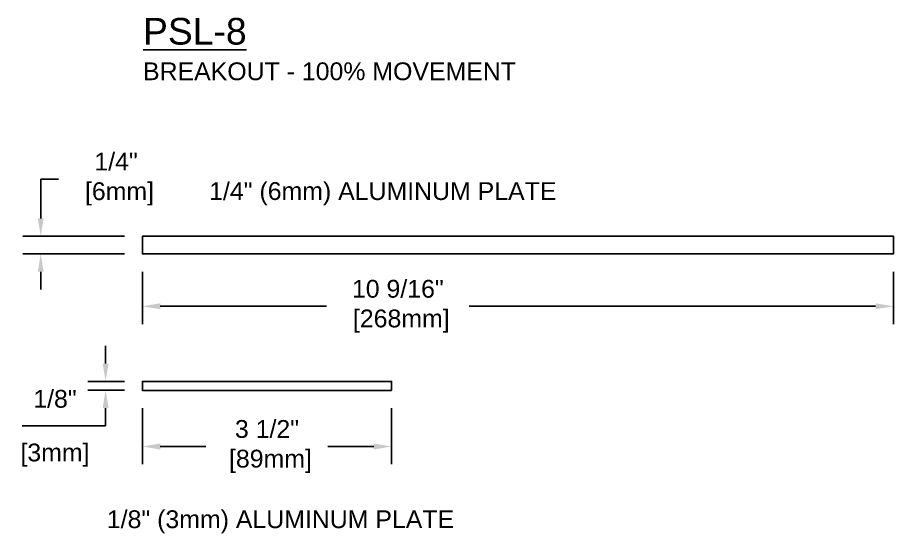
# Model space of a CAD drawing. Header units: inches. Extents: x -7.2 to 39.6, y -5.6 to 9.2.
# Drawn here: x 27.34 to 39.65, y 1.29 to 8.54 of the extents above; entities that cross this region are included whole.
import ezdxf

# ---------------------------------------------------------------- set-up
doc = ezdxf.new("R2010")
doc.units = ezdxf.units.IN
doc.header["$MEASUREMENT"] = 0
for name, color, linetype in [('DIMENSIONS', 3, 'Continuous'), ('METALS', 7, 'Continuous'), ('TEXT', 2, 'Continuous')]:
    doc.layers.add(name, color=color, linetype=linetype)
doc.styles.add('ARIAL', font='arial.ttf')
doc.dimstyles.new('Arial', dxfattribs={"dimtxt": 0.25, "dimasz": 0.25, "dimexe": 0.25, "dimexo": 0.25, "dimgap": 0.25, "dimtad": 0, "dimtih": 1, "dimtoh": 1, "dimdec": 4, "dimzin": 3, "dimdsep": 46, "dimlunit": 4, "dimtxsty": 'ARIAL', "dimcen": 0.25, "dimadec": 0, "dimazin": 0, "dimtfac": 1, "dimtdec": 4, "dimtofl": 0, "dimtmove": 0, "dimatfit": 3, "dimfxl": 0, "dimfrac": 2, "dimtolj": 1, "dimtzin": 0, "dimarcsym": 0})

# ---------------------------------------------------------------- blocks, each defined once
blk = doc.blocks.new('*D6')
at = {"layer": 'Defpoints', "color": 0}
for p in [(27.669, 5.467), (29.097, 5.467), (29.097, 5.217)]:
    blk.add_point(p, dxfattribs=at)
at = {"layer": 'DIMENSIONS', "color": 0, "lineweight": -2}
for p, q in [((27.669, 5.717), (27.669, 6.27)), ((27.669, 6.27), (27.919, 6.27)), ((28.847, 5.467), (27.419, 5.467)), ((28.847, 5.217), (27.419, 5.217)), ((27.669, 4.967), (27.669, 4.717))]:
    blk.add_line(p, q, dxfattribs=at)
at = {"layer": 'DIMENSIONS', "color": 0}
for points in [[(27.627, 5.717), (27.71, 5.717), (27.669, 5.467)], [(27.627, 4.967), (27.71, 4.967), (27.669, 5.217)]]:
    blk.add_solid(points, dxfattribs=at)
at = {"layer": 'DIMENSIONS', "color": 0, "insert": (28.727, 6.27), "char_height": 0.25, "attachment_point": 5, "style": 'ARIAL'}
blk.add_mtext('\\A1;1/4"\\P [6mm]', dxfattribs=at)
blk = doc.blocks.new('*D7')
at = {"layer": 'Defpoints', "color": 0}
for p in [(29.097, 3.426), (28.58, 3.301), (29.097, 3.301)]:
    blk.add_point(p, dxfattribs=at)
at = {"layer": 'DIMENSIONS', "color": 0, "lineweight": -2}
for p, q in [((28.58, 3.676), (28.58, 3.926)), ((28.847, 3.426), (28.33, 3.426)), ((28.847, 3.301), (28.33, 3.301)), ((28.58, 3.051), (28.58, 2.801)), ((28.58, 2.801), (27.407, 2.801))]:
    blk.add_line(p, q, dxfattribs=at)
at = {"layer": 'DIMENSIONS', "color": 0}
for points in [[(28.539, 3.676), (28.622, 3.676), (28.58, 3.426)], [(28.539, 3.051), (28.622, 3.051), (28.58, 3.301)]]:
    blk.add_solid(points, dxfattribs=at)
at = {"layer": 'DIMENSIONS', "color": 0, "char_height": 0.25, "attachment_point": 5, "style": 'ARIAL'}
for s, insert in [('\\A1;1/8"', (27.869, 3.18)), ('\\A1;[3mm]', (27.869, 2.39))]:
    blk.add_mtext(s, dxfattribs=dict(at, insert=insert))
blk = doc.blocks.new('*D8')
at = {"layer": 'Defpoints', "color": 0}
for p in [(29.097, 5.217), (39.647, 5.217), (39.647, 4.482)]:
    blk.add_point(p, dxfattribs=at)
at = {"layer": 'DIMENSIONS', "color": 0, "lineweight": -2}
for p, q in [((29.097, 4.967), (29.097, 4.232)), ((39.647, 4.967), (39.647, 4.232)), ((29.347, 4.482), (31.682, 4.482)), ((39.397, 4.482), (33.688, 4.482))]:
    blk.add_line(p, q, dxfattribs=at)
at = {"layer": 'DIMENSIONS', "color": 0}
for points in [[(29.347, 4.524), (29.347, 4.441), (29.097, 4.482)], [(39.397, 4.524), (39.397, 4.441), (39.647, 4.482)]]:
    blk.add_solid(points, dxfattribs=at)
at = {"layer": 'DIMENSIONS', "color": 0, "insert": (32.685, 4.482), "char_height": 0.25, "attachment_point": 5, "style": 'ARIAL'}
blk.add_mtext('\\A1;10 9/16"\\P [268mm]', dxfattribs=at)
blk = doc.blocks.new('*D9')
at = {"layer": 'Defpoints', "color": 0}
for p in [(29.097, 3.301), (32.597, 3.301), (32.597, 2.512)]:
    blk.add_point(p, dxfattribs=at)
at = {"layer": 'DIMENSIONS', "color": 0, "lineweight": -2}
for p, q in [((29.097, 3.051), (29.097, 2.262)), ((32.597, 3.051), (32.597, 2.262)), ((29.347, 2.512), (29.989, 2.512)), ((32.347, 2.512), (31.704, 2.512))]:
    blk.add_line(p, q, dxfattribs=at)
at = {"layer": 'DIMENSIONS', "color": 0}
for points in [[(29.347, 2.554), (29.347, 2.47), (29.097, 2.512)], [(32.347, 2.554), (32.347, 2.47), (32.597, 2.512)]]:
    blk.add_solid(points, dxfattribs=at)
at = {"layer": 'DIMENSIONS', "color": 0, "insert": (30.847, 2.512), "char_height": 0.25, "attachment_point": 5, "style": 'ARIAL'}
blk.add_mtext('\\A1;3 1/2"\\P [89mm]', dxfattribs=at)

msp = doc.modelspace()

# ---------------------------------------------------------------- linework, layer by layer
at = {"layer": 'METALS'}
for points in [[(39.64724, 5.46691), (39.64724, 5.21691), (29.09668, 5.21691), (29.09668, 5.46691)], [(32.59668, 3.30061), (29.09668, 3.30061), (29.09668, 3.42561), (32.59668, 3.42561)]]:
    msp.add_lwpolyline(points, close=True, dxfattribs=at)

# ---------------------------------------------------------------- texts
at = {"layer": 'TEXT', "insert": (29.10547, 8.53463), "char_height": 0.375, "width": 5.28125, "attachment_point": 1, "style": 'ARIAL'}
msp.add_mtext('{\\LPSL-8\\P\\H0.6667x;\\lBREAKOUT - 100% MOVEMENT}', dxfattribs=at)
at = {"layer": 'TEXT', "char_height": 0.25, "attachment_point": 4, "style": 'ARIAL'}
for s, insert in [('1/4" (6mm) ALUMINUM PLATE', (30.03451, 6.06354)), ('1/8" (3mm) ALUMINUM PLATE', (28.59759, 1.45187))]:
    msp.add_mtext(s, dxfattribs=dict(at, insert=insert))

# ---------------------------------------------------------------- dimensions: what is measured, and where the dimension line sits
at = {"layer": 'DIMENSIONS'}
dim = msp.add_linear_dim(base=(27.66857, 5.46691), p1=(29.09668, 5.21691), p2=(29.09668, 5.46691), angle=90, dimstyle='Arial', override={"dimpost": '\\X'}, dxfattribs=at)
dim.commit()
dim.dimension.update_dxf_attribs({"geometry": '*D6', "text_midpoint": (28.72749, 6.2698), "dimtype": 160})
for base, p1, p2, picture, middle in [((39.64724, 4.48248), (29.09668, 5.21691), (39.64724, 5.21691), '*D8', (32.68474, 4.48248)), ((32.59668, 2.51205), (29.09668, 3.30061), (32.59668, 3.30061), '*D9', (30.84668, 2.51205))]:
    dim = msp.add_linear_dim(base=base, p1=p1, p2=p2, dimstyle='Arial', override={"dimpost": '\\X'}, dxfattribs=at)
    dim.commit()
    dim.dimension.update_dxf_attribs({"geometry": picture, "text_midpoint": middle, "dimtype": 160})
dim = msp.add_linear_dim(base=(28.58039, 3.30061), p1=(29.09668, 3.42561), p2=(29.09668, 3.30061), angle=90, dimstyle='Arial', override={"dimpost": '\\X'}, dxfattribs=at)
dim.commit()
dim.dimension.update_dxf_attribs({"geometry": '*D7', "text_midpoint": (27.8685, 2.80061)})

doc.saveas('drawing.dxf')
